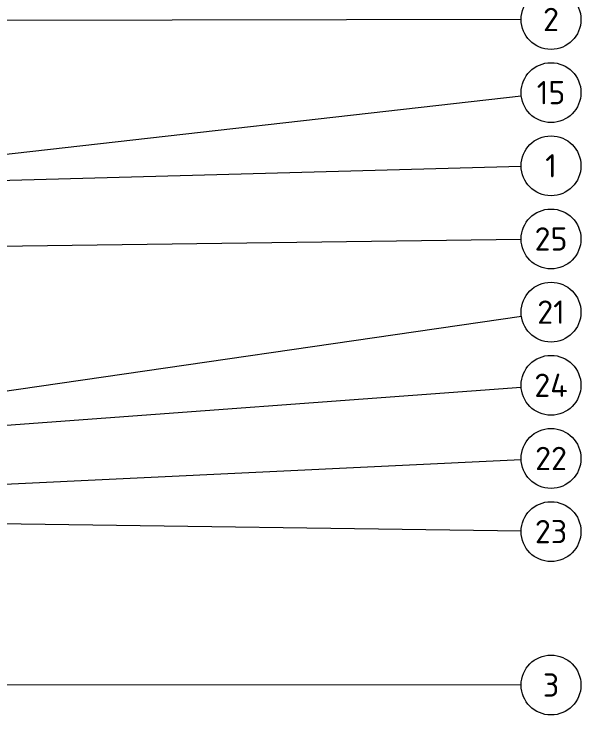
# Model space of a CAD drawing. Header units: millimetres. Extents: x 0 to 594, y 0 to 420.
# Drawn here: x 293.3 to 378.5, y 125.4 to 230.8 of the extents above; entities that cross this region are included whole.
import ezdxf
from ezdxf.enums import TextEntityAlignment as Align

# ---------------------------------------------------------------- set-up
doc = ezdxf.new("R2010")
doc.units = ezdxf.units.MM
doc.layers.add('06-TEXTO', color=7, linetype='CONTINUOUS', lineweight=25)
doc.layers.add('08-FINA', color=5, linetype='CONTINUOUS', lineweight=18)
doc.styles.add('ISO3098', font='isocpeur.ttf')

msp = doc.modelspace()

# ---------------------------------------------------------------- linework, layer by layer
at = {"layer": '08-FINA'}
for p, q in [((369.5, 229.99), (235.3, 229.74)), ((369.53, 218.49), (249.23, 204.81)), ((369.5, 207.88), (236.64, 204.28)), ((369.5, 196.94), (240.85, 195.19)), ((369.55, 185.35), (229.4, 164.98)), ((369.51, 174.67), (209.05, 162.81)), ((369.51, 163.78), (213.57, 156.31)), ((369.5, 153.06), (225.17, 155.07)), ((369.5, 129.93), (229.37, 129.98))]:
    msp.add_line(p, q, dxfattribs=at)
for centre in [(374, 230), (374, 219), (374, 208), (374, 197), (374, 186), (374, 175), (374, 164), (374, 153), (374, 129.93)]:
    msp.add_circle(centre, 4.5, dxfattribs=at)

# ---------------------------------------------------------------- texts
at = {"layer": '06-TEXTO', "style": 'ISO3098'}
for s, p in [('2', (374, 230)), ('15', (374, 219)), ('1', (374, 208)), ('25', (374, 197)), ('21', (374, 186)), ('24', (374, 175)), ('22', (374, 164)), ('23', (374, 153)), ('3', (374, 129.93))]:
    msp.add_text(s, height=3.5, dxfattribs=at).set_placement(p, align=Align.MIDDLE_CENTER)

doc.saveas('drawing.dxf')
